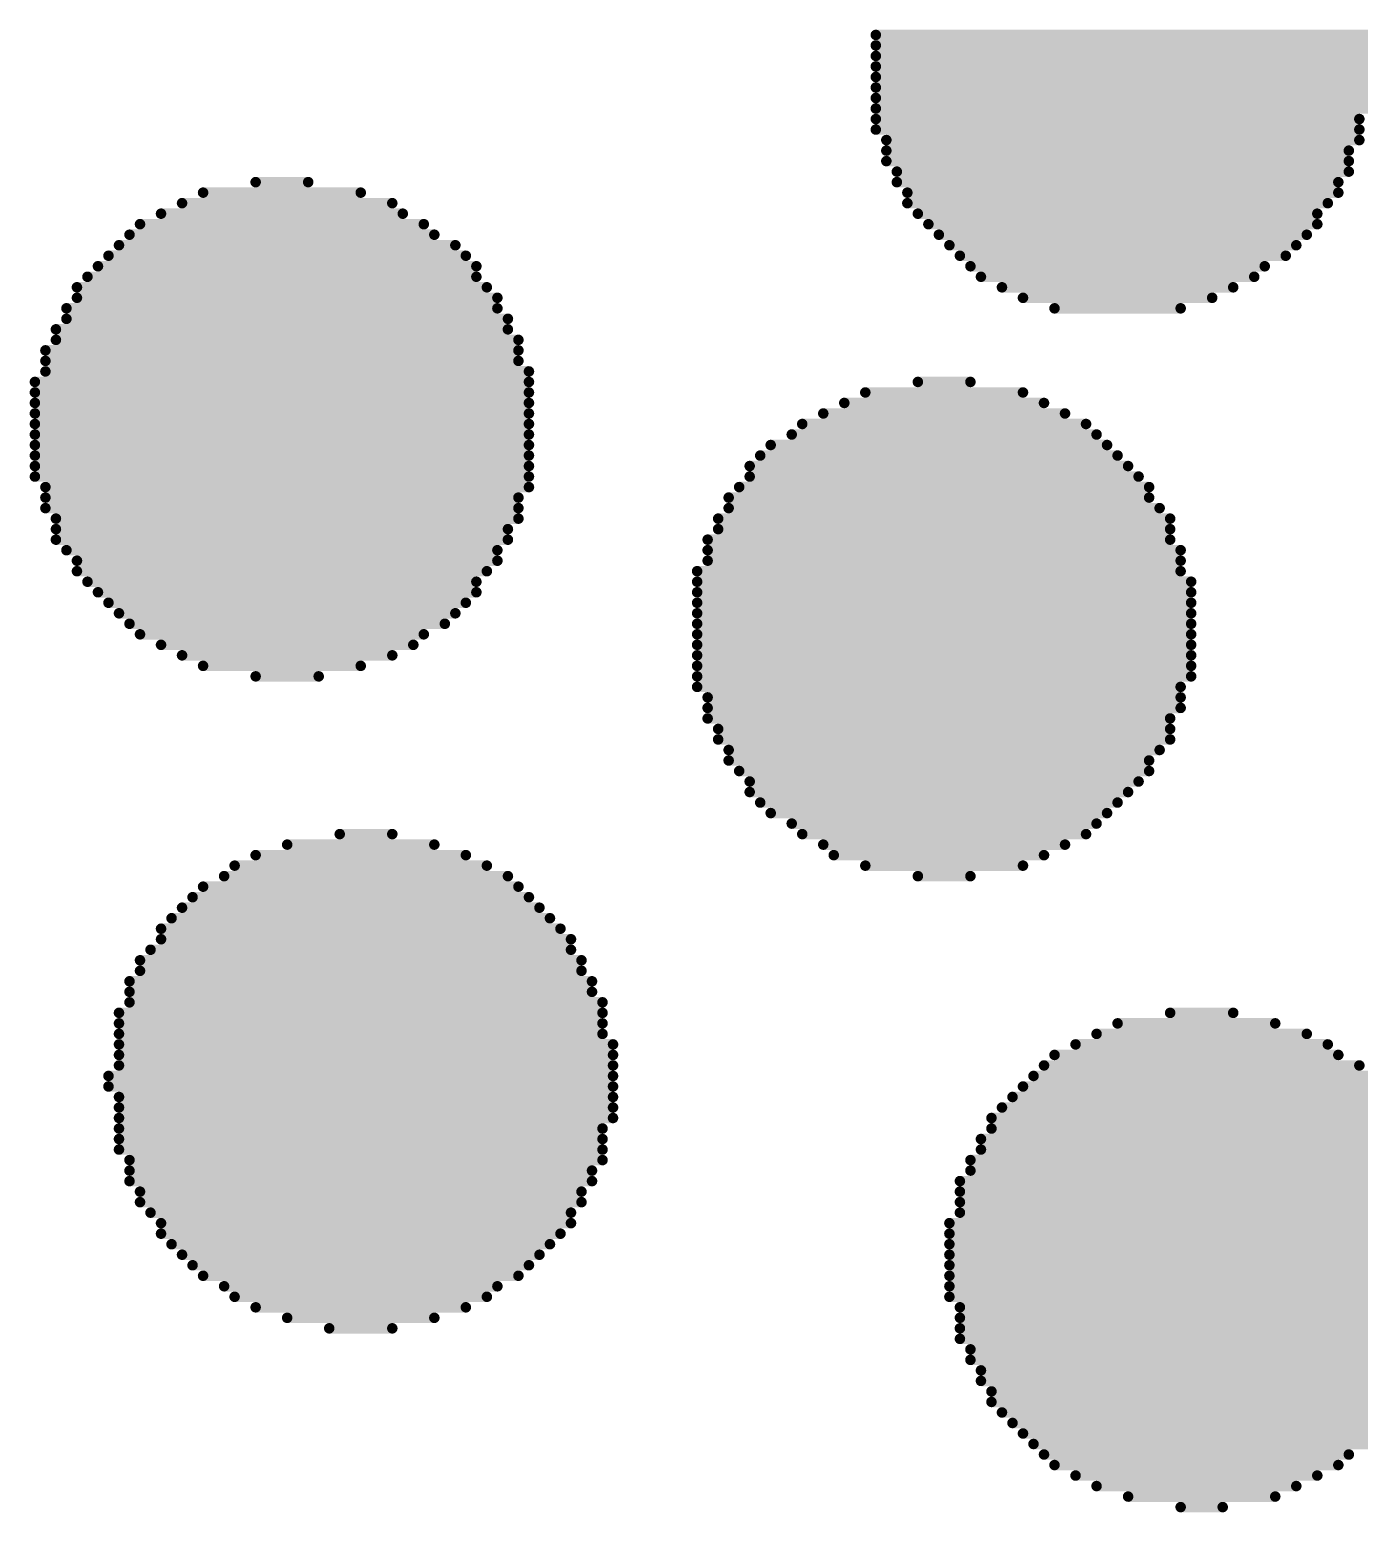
# Model space of a CAD drawing. Header units: millimetres. Extents: x 45 to 209, y 90 to 189.
# Drawn here: x 136.105 to 136.909, y 94.587 to 95.483 of the extents above; entities that cross this region are included whole.
import ezdxf

# ---------------------------------------------------------------- set-up
doc = ezdxf.new("R2010")
doc.units = ezdxf.units.MM
doc.layers.add('TopOverlay', color=2, linetype='Continuous')

# ---------------------------------------------------------------- blocks, each defined once
blk = doc.blocks.new('5394DE47_A0E8_4329_8464_7791B7C19310_63')
at = {"layer": 'TopOverlay', "const_width": 0.00635}
for points in [[(2.89715, 1.3242), (3.1956, 1.3242)], [(2.89715, 1.31785), (3.1956, 1.31785)], [(2.89715, 1.3115), (3.1956, 1.3115)], [(2.89715, 1.30515), (3.1956, 1.30515)], [(2.89715, 1.2988), (3.1956, 1.2988)], [(2.89715, 1.29245), (3.1956, 1.29245)], [(2.89715, 1.2861), (3.1956, 1.2861)], [(2.89715, 1.27975), (3.1956, 1.27975)], [(2.89715, 1.2734), (3.18925, 1.2734)], [(2.89715, 1.26705), (3.18925, 1.26705)], [(2.9035, 1.2607), (3.18925, 1.2607)], [(2.9035, 1.25435), (3.1829, 1.25435)], [(2.9035, 1.248), (3.1829, 1.248)], [(2.90985, 1.24165), (3.1829, 1.24165)], [(2.5225, 1.2353), (2.55425, 1.2353)], [(2.90985, 1.2353), (3.17655, 1.2353)], [(2.49075, 1.22895), (2.586, 1.22895)], [(2.9162, 1.22895), (3.17655, 1.22895)], [(2.46535, 1.21625), (2.6114, 1.21625)], [(2.47805, 1.2226), (2.60505, 1.2226)], [(2.9162, 1.2226), (3.1702, 1.2226)], [(2.92255, 1.21625), (3.16385, 1.21625)], [(2.45265, 1.2099), (2.6241, 1.2099)], [(2.9289, 1.2099), (3.16385, 1.2099)], [(2.43995, 1.1972), (2.64315, 1.1972)], [(2.4463, 1.20355), (2.63045, 1.20355)], [(2.93525, 1.20355), (3.1575, 1.20355)], [(2.9416, 1.1972), (3.15115, 1.1972)], [(2.4336, 1.19085), (2.6495, 1.19085)], [(2.94795, 1.19085), (3.1448, 1.19085)], [(2.42725, 1.1845), (2.65585, 1.1845)], [(2.9543, 1.1845), (3.1321, 1.1845)], [(2.41455, 1.1718), (2.6622, 1.1718)], [(2.4209, 1.17815), (2.65585, 1.17815)], [(2.96065, 1.17815), (3.12575, 1.17815)], [(2.97335, 1.1718), (3.11305, 1.1718)], [(2.41455, 1.16545), (2.66855, 1.16545)], [(2.98605, 1.16545), (3.10035, 1.16545)], [(2.4082, 1.1591), (2.66855, 1.1591)], [(2.4082, 1.15275), (2.6749, 1.15275)], [(3.0051, 1.1591), (3.0813, 1.1591)], [(2.40185, 1.1464), (2.6749, 1.1464)], [(2.40185, 1.14005), (2.68125, 1.14005)], [(2.3955, 1.1337), (2.68125, 1.1337)], [(2.3955, 1.12735), (2.68125, 1.12735)], [(2.3955, 1.121), (2.6876, 1.121)], [(2.38915, 1.11465), (2.6876, 1.11465)], [(2.38915, 1.1083), (2.6876, 1.1083)], [(2.8908, 1.1083), (2.98605, 1.1083)], [(2.92255, 1.11465), (2.9543, 1.11465)], [(2.38915, 1.10195), (2.6876, 1.10195)], [(2.8781, 1.10195), (2.99875, 1.10195)], [(2.38915, 1.0956), (2.6876, 1.0956)], [(2.38915, 1.08925), (2.6876, 1.08925)], [(2.8527, 1.08925), (3.02415, 1.08925)], [(2.8654, 1.0956), (3.01145, 1.0956)], [(2.38915, 1.0829), (2.6876, 1.0829)], [(2.84635, 1.0829), (3.0305, 1.0829)], [(2.38915, 1.07655), (2.6876, 1.07655)], [(2.83365, 1.07655), (3.03685, 1.07655)], [(2.38915, 1.0702), (2.6876, 1.0702)], [(2.38915, 1.06385), (2.6876, 1.06385)], [(2.82095, 1.06385), (3.04955, 1.06385)], [(2.8273, 1.0702), (3.0432, 1.0702)], [(2.38915, 1.0575), (2.6876, 1.0575)], [(2.82095, 1.0575), (3.0559, 1.0575)], [(2.3955, 1.05115), (2.6876, 1.05115)], [(2.3955, 1.0448), (2.68125, 1.0448)], [(2.80825, 1.0448), (3.06225, 1.0448)], [(2.8146, 1.05115), (3.06225, 1.05115)], [(2.3955, 1.03845), (2.68125, 1.03845)], [(2.80825, 1.03845), (3.0686, 1.03845)], [(2.40185, 1.0321), (2.68125, 1.0321)], [(2.8019, 1.0321), (3.07495, 1.0321)], [(2.40185, 1.02575), (2.6749, 1.02575)], [(2.40185, 1.0194), (2.6749, 1.0194)], [(2.79555, 1.0194), (3.07495, 1.0194)], [(2.8019, 1.02575), (3.07495, 1.02575)], [(2.4082, 1.01305), (2.66855, 1.01305)], [(2.79555, 1.01305), (3.0813, 1.01305)], [(2.41455, 1.0067), (2.66855, 1.0067)], [(2.41455, 1.00035), (2.6622, 1.00035)], [(2.7892, 1.00035), (3.0813, 1.00035)], [(2.79555, 1.0067), (3.0813, 1.0067)], [(2.4209, 0.994), (2.65585, 0.994)], [(2.7892, 0.994), (3.08765, 0.994)], [(2.42725, 0.98765), (2.65585, 0.98765)], [(2.7892, 0.98765), (3.08765, 0.98765)], [(2.4336, 0.9813), (2.6495, 0.9813)], [(2.43995, 0.97495), (2.64315, 0.97495)], [(2.7892, 0.9813), (3.08765, 0.9813)], [(2.7892, 0.97495), (3.08765, 0.97495)], [(2.4463, 0.9686), (2.6368, 0.9686)], [(2.7892, 0.9686), (3.08765, 0.9686)], [(2.45265, 0.96225), (2.6241, 0.96225)], [(2.46535, 0.9559), (2.61775, 0.9559)], [(2.7892, 0.96225), (3.08765, 0.96225)], [(2.7892, 0.9559), (3.08765, 0.9559)], [(2.47805, 0.94955), (2.60505, 0.94955)], [(2.7892, 0.94955), (3.08765, 0.94955)], [(2.49075, 0.9432), (2.586, 0.9432)], [(2.7892, 0.9432), (3.08765, 0.9432)], [(2.5225, 0.93685), (2.5606, 0.93685)], [(2.7892, 0.93685), (3.08765, 0.93685)], [(2.7892, 0.9305), (3.0813, 0.9305)], [(2.79555, 0.92415), (3.0813, 0.92415)], [(2.79555, 0.9178), (3.0813, 0.9178)], [(2.79555, 0.91145), (3.07495, 0.91145)], [(2.8019, 0.9051), (3.07495, 0.9051)], [(2.8019, 0.89875), (3.07495, 0.89875)], [(2.80825, 0.8924), (3.0686, 0.8924)], [(2.80825, 0.88605), (3.06225, 0.88605)], [(2.8146, 0.8797), (3.06225, 0.8797)], [(2.82095, 0.87335), (3.0559, 0.87335)], [(2.82095, 0.867), (3.04955, 0.867)], [(2.8273, 0.86065), (3.0432, 0.86065)], [(2.83365, 0.8543), (3.03685, 0.8543)], [(2.84635, 0.84795), (3.0305, 0.84795)], [(2.5733, 0.8416), (2.60505, 0.8416)], [(2.8527, 0.8416), (3.02415, 0.8416)], [(2.54155, 0.83525), (2.63045, 0.83525)], [(2.8654, 0.83525), (3.01145, 0.83525)], [(2.5098, 0.82255), (2.6622, 0.82255)], [(2.5225, 0.8289), (2.6495, 0.8289)], [(2.87175, 0.8289), (2.99875, 0.8289)], [(2.8908, 0.82255), (2.98605, 0.82255)], [(2.50345, 0.8162), (2.6749, 0.8162)], [(2.92255, 0.8162), (2.9543, 0.8162)], [(2.4844, 0.8035), (2.6876, 0.8035)], [(2.49075, 0.80985), (2.68125, 0.80985)], [(2.47805, 0.79715), (2.69395, 0.79715)], [(2.4717, 0.7908), (2.7003, 0.7908)], [(2.46535, 0.78445), (2.70665, 0.78445)], [(2.46535, 0.7781), (2.713, 0.7781)], [(2.459, 0.77175), (2.713, 0.77175)], [(2.45265, 0.7654), (2.71935, 0.7654)], [(2.45265, 0.75905), (2.71935, 0.75905)], [(2.4463, 0.7527), (2.7257, 0.7527)], [(2.4463, 0.74635), (2.7257, 0.74635)], [(2.4463, 0.74), (2.73205, 0.74)], [(2.43995, 0.73365), (2.73205, 0.73365)], [(3.07495, 0.73365), (3.11305, 0.73365)], [(2.43995, 0.7273), (2.73205, 0.7273)], [(3.0432, 0.7273), (3.13845, 0.7273)], [(2.43995, 0.72095), (2.73205, 0.72095)], [(2.43995, 0.7146), (2.7384, 0.7146)], [(3.0178, 0.7146), (3.1702, 0.7146)], [(3.0305, 0.72095), (3.1575, 0.72095)], [(2.43995, 0.70825), (2.7384, 0.70825)], [(3.0051, 0.70825), (3.17655, 0.70825)], [(2.4336, 0.69555), (2.7384, 0.69555)], [(2.43995, 0.7019), (2.7384, 0.7019)], [(2.9924, 0.69555), (3.1956, 0.69555)], [(2.99875, 0.7019), (3.18925, 0.7019)], [(2.4336, 0.6892), (2.7384, 0.6892)], [(2.98605, 0.6892), (3.20195, 0.6892)], [(2.43995, 0.68285), (2.7384, 0.68285)], [(2.9797, 0.68285), (3.2083, 0.68285)], [(2.43995, 0.6765), (2.7384, 0.6765)], [(2.43995, 0.67015), (2.7384, 0.67015)], [(2.967, 0.67015), (3.21465, 0.67015)], [(2.97335, 0.6765), (3.21465, 0.6765)], [(2.43995, 0.6638), (2.73205, 0.6638)], [(2.967, 0.6638), (3.221, 0.6638)], [(2.43995, 0.65745), (2.73205, 0.65745)], [(2.43995, 0.6511), (2.73205, 0.6511)], [(2.96065, 0.65745), (3.221, 0.65745)], [(2.96065, 0.6511), (3.22735, 0.6511)], [(2.4463, 0.64475), (2.73205, 0.64475)], [(2.9543, 0.64475), (3.22735, 0.64475)], [(2.4463, 0.6384), (2.7257, 0.6384)], [(2.9543, 0.6384), (3.2337, 0.6384)], [(2.4463, 0.63205), (2.7257, 0.63205)], [(2.45265, 0.6257), (2.71935, 0.6257)], [(2.94795, 0.63205), (3.2337, 0.63205)], [(2.94795, 0.6257), (3.24005, 0.6257)], [(2.45265, 0.61935), (2.71935, 0.61935)], [(2.94795, 0.61935), (3.24005, 0.61935)], [(2.459, 0.613), (2.713, 0.613)], [(2.46535, 0.60665), (2.713, 0.60665)], [(2.9416, 0.60665), (3.24005, 0.60665)], [(2.94795, 0.613), (3.24005, 0.613)], [(2.46535, 0.6003), (2.70665, 0.6003)], [(2.9416, 0.6003), (3.24005, 0.6003)], [(2.4717, 0.59395), (2.7003, 0.59395)], [(2.9416, 0.59395), (3.24005, 0.59395)], [(2.47805, 0.5876), (2.69395, 0.5876)], [(2.4844, 0.58125), (2.6876, 0.58125)], [(2.9416, 0.5876), (3.24005, 0.5876)], [(2.9416, 0.58125), (3.24005, 0.58125)], [(2.49075, 0.5749), (2.68125, 0.5749)], [(2.9416, 0.5749), (3.24005, 0.5749)], [(2.50345, 0.56855), (2.66855, 0.56855)], [(2.5098, 0.5622), (2.6622, 0.5622)], [(2.9416, 0.56855), (3.24005, 0.56855)], [(2.9416, 0.5622), (3.24005, 0.5622)], [(2.5225, 0.55585), (2.6495, 0.55585)], [(2.94795, 0.55585), (3.24005, 0.55585)], [(2.54155, 0.5495), (2.63045, 0.5495)], [(2.56695, 0.54315), (2.60505, 0.54315)], [(2.94795, 0.5495), (3.24005, 0.5495)], [(2.94795, 0.54315), (3.24005, 0.54315)], [(2.94795, 0.5368), (3.2337, 0.5368)], [(2.9543, 0.53045), (3.2337, 0.53045)], [(2.9543, 0.5241), (3.22735, 0.5241)], [(2.96065, 0.51775), (3.22735, 0.51775)], [(2.96065, 0.5114), (3.221, 0.5114)], [(2.967, 0.50505), (3.221, 0.50505)], [(2.967, 0.4987), (3.21465, 0.4987)], [(2.97335, 0.49235), (3.2083, 0.49235)], [(2.9797, 0.486), (3.2083, 0.486)], [(2.98605, 0.47965), (3.20195, 0.47965)], [(2.9924, 0.4733), (3.1956, 0.4733)], [(2.99875, 0.46695), (3.1829, 0.46695)], [(3.0051, 0.4606), (3.17655, 0.4606)], [(3.0178, 0.45425), (3.16385, 0.45425)], [(3.0305, 0.4479), (3.15115, 0.4479)], [(3.04955, 0.44155), (3.13845, 0.44155)], [(3.0813, 0.4352), (3.1067, 0.4352)]]:
    blk.add_lwpolyline(points, dxfattribs=at)
at = {"layer": 'TopOverlay', "const_width": 0.00317}
for points in [[(2.89556, 1.3242, 1), (2.89874, 1.3242, 1)], [(2.89556, 1.31785, 1), (2.89874, 1.31785, 1)], [(2.89556, 1.3115, 1), (2.89874, 1.3115, 1)], [(2.89556, 1.30515, 1), (2.89874, 1.30515, 1)], [(2.89556, 1.2988, 1), (2.89874, 1.2988, 1)], [(2.89556, 1.29245, 1), (2.89874, 1.29245, 1)], [(2.89556, 1.2861, 1), (2.89874, 1.2861, 1)], [(2.89556, 1.27975, 1), (2.89874, 1.27975, 1)], [(2.89556, 1.2734, 1), (2.89874, 1.2734, 1)], [(3.18766, 1.2734, 1), (3.19084, 1.2734, 1)], [(2.89556, 1.26705, 1), (2.89874, 1.26705, 1)], [(2.90191, 1.2607, 1), (2.90509, 1.2607, 1)], [(3.18766, 1.26705, 1), (3.19084, 1.26705, 1)], [(3.18766, 1.2607, 1), (3.19084, 1.2607, 1)], [(2.90191, 1.25435, 1), (2.90509, 1.25435, 1)], [(3.18131, 1.25435, 1), (3.18449, 1.25435, 1)], [(2.90191, 1.248, 1), (2.90509, 1.248, 1)], [(2.90826, 1.24165, 1), (2.91144, 1.24165, 1)], [(3.18131, 1.248, 1), (3.18449, 1.248, 1)], [(3.18131, 1.24165, 1), (3.18449, 1.24165, 1)], [(2.52091, 1.2353, 1), (2.52409, 1.2353, 1)], [(2.55266, 1.2353, 1), (2.55584, 1.2353, 1)], [(2.90826, 1.2353, 1), (2.91144, 1.2353, 1)], [(3.17496, 1.2353, 1), (3.17814, 1.2353, 1)], [(2.48916, 1.22895, 1), (2.49234, 1.22895, 1)], [(2.58441, 1.22895, 1), (2.58759, 1.22895, 1)], [(2.91461, 1.22895, 1), (2.91779, 1.22895, 1)], [(3.17496, 1.22895, 1), (3.17814, 1.22895, 1)], [(2.46376, 1.21625, 1), (2.46694, 1.21625, 1)], [(2.47646, 1.2226, 1), (2.47964, 1.2226, 1)], [(2.60346, 1.2226, 1), (2.60664, 1.2226, 1)], [(2.60981, 1.21625, 1), (2.61299, 1.21625, 1)], [(2.91461, 1.2226, 1), (2.91779, 1.2226, 1)], [(2.92096, 1.21625, 1), (2.92414, 1.21625, 1)], [(3.16226, 1.21625, 1), (3.16544, 1.21625, 1)], [(3.16861, 1.2226, 1), (3.17179, 1.2226, 1)], [(2.45106, 1.2099, 1), (2.45424, 1.2099, 1)], [(2.62251, 1.2099, 1), (2.62569, 1.2099, 1)], [(2.92731, 1.2099, 1), (2.93049, 1.2099, 1)], [(3.16226, 1.2099, 1), (3.16544, 1.2099, 1)], [(2.43836, 1.1972, 1), (2.44154, 1.1972, 1)], [(2.44471, 1.20355, 1), (2.44789, 1.20355, 1)], [(2.62886, 1.20355, 1), (2.63204, 1.20355, 1)], [(2.64156, 1.1972, 1), (2.64474, 1.1972, 1)], [(2.93366, 1.20355, 1), (2.93684, 1.20355, 1)], [(2.94001, 1.1972, 1), (2.94319, 1.1972, 1)], [(3.14956, 1.1972, 1), (3.15274, 1.1972, 1)], [(3.15591, 1.20355, 1), (3.15909, 1.20355, 1)], [(2.43201, 1.19085, 1), (2.43519, 1.19085, 1)], [(2.64791, 1.19085, 1), (2.65109, 1.19085, 1)], [(2.94636, 1.19085, 1), (2.94954, 1.19085, 1)], [(3.14321, 1.19085, 1), (3.14639, 1.19085, 1)], [(2.42566, 1.1845, 1), (2.42884, 1.1845, 1)], [(2.65426, 1.1845, 1), (2.65744, 1.1845, 1)], [(2.95271, 1.1845, 1), (2.95589, 1.1845, 1)], [(3.13051, 1.1845, 1), (3.13369, 1.1845, 1)], [(2.41296, 1.1718, 1), (2.41614, 1.1718, 1)], [(2.41931, 1.17815, 1), (2.42249, 1.17815, 1)], [(2.65426, 1.17815, 1), (2.65744, 1.17815, 1)], [(2.66061, 1.1718, 1), (2.66379, 1.1718, 1)], [(2.95906, 1.17815, 1), (2.96224, 1.17815, 1)], [(2.97176, 1.1718, 1), (2.97494, 1.1718, 1)], [(3.11146, 1.1718, 1), (3.11464, 1.1718, 1)], [(3.12416, 1.17815, 1), (3.12734, 1.17815, 1)], [(2.41296, 1.16545, 1), (2.41614, 1.16545, 1)], [(2.66696, 1.16545, 1), (2.67014, 1.16545, 1)], [(2.98446, 1.16545, 1), (2.98764, 1.16545, 1)], [(3.09876, 1.16545, 1), (3.10194, 1.16545, 1)], [(2.40661, 1.1591, 1), (2.40979, 1.1591, 1)], [(2.40661, 1.15275, 1), (2.40979, 1.15275, 1)], [(2.66696, 1.1591, 1), (2.67014, 1.1591, 1)], [(2.67331, 1.15275, 1), (2.67649, 1.15275, 1)], [(3.00351, 1.1591, 1), (3.00669, 1.1591, 1)], [(3.07971, 1.1591, 1), (3.08289, 1.1591, 1)], [(2.40026, 1.1464, 1), (2.40344, 1.1464, 1)], [(2.67331, 1.1464, 1), (2.67649, 1.1464, 1)], [(2.40026, 1.14005, 1), (2.40344, 1.14005, 1)], [(2.67966, 1.14005, 1), (2.68284, 1.14005, 1)], [(2.39391, 1.1337, 1), (2.39709, 1.1337, 1)], [(2.39391, 1.12735, 1), (2.39709, 1.12735, 1)], [(2.67966, 1.1337, 1), (2.68284, 1.1337, 1)], [(2.67966, 1.12735, 1), (2.68284, 1.12735, 1)], [(2.39391, 1.121, 1), (2.39709, 1.121, 1)], [(2.68601, 1.121, 1), (2.68919, 1.121, 1)], [(2.38756, 1.11465, 1), (2.39074, 1.11465, 1)], [(2.38756, 1.1083, 1), (2.39074, 1.1083, 1)], [(2.68601, 1.11465, 1), (2.68919, 1.11465, 1)], [(2.68601, 1.1083, 1), (2.68919, 1.1083, 1)], [(2.88921, 1.1083, 1), (2.89239, 1.1083, 1)], [(2.92096, 1.11465, 1), (2.92414, 1.11465, 1)], [(2.95271, 1.11465, 1), (2.95589, 1.11465, 1)], [(2.98446, 1.1083, 1), (2.98764, 1.1083, 1)], [(2.38756, 1.10195, 1), (2.39074, 1.10195, 1)], [(2.68601, 1.10195, 1), (2.68919, 1.10195, 1)], [(2.87651, 1.10195, 1), (2.87969, 1.10195, 1)], [(2.99716, 1.10195, 1), (3.00034, 1.10195, 1)], [(2.38756, 1.0956, 1), (2.39074, 1.0956, 1)], [(2.38756, 1.08925, 1), (2.39074, 1.08925, 1)], [(2.68601, 1.0956, 1), (2.68919, 1.0956, 1)], [(2.68601, 1.08925, 1), (2.68919, 1.08925, 1)], [(2.85111, 1.08925, 1), (2.85429, 1.08925, 1)], [(2.86381, 1.0956, 1), (2.86699, 1.0956, 1)], [(3.00986, 1.0956, 1), (3.01304, 1.0956, 1)], [(3.02256, 1.08925, 1), (3.02574, 1.08925, 1)], [(2.38756, 1.0829, 1), (2.39074, 1.0829, 1)], [(2.68601, 1.0829, 1), (2.68919, 1.0829, 1)], [(2.84476, 1.0829, 1), (2.84794, 1.0829, 1)], [(3.02891, 1.0829, 1), (3.03209, 1.0829, 1)], [(2.38756, 1.07655, 1), (2.39074, 1.07655, 1)], [(2.68601, 1.07655, 1), (2.68919, 1.07655, 1)], [(2.83206, 1.07655, 1), (2.83524, 1.07655, 1)], [(3.03526, 1.07655, 1), (3.03844, 1.07655, 1)], [(2.38756, 1.0702, 1), (2.39074, 1.0702, 1)], [(2.38756, 1.06385, 1), (2.39074, 1.06385, 1)], [(2.68601, 1.0702, 1), (2.68919, 1.0702, 1)], [(2.68601, 1.06385, 1), (2.68919, 1.06385, 1)], [(2.81936, 1.06385, 1), (2.82254, 1.06385, 1)], [(2.82571, 1.0702, 1), (2.82889, 1.0702, 1)], [(3.04161, 1.0702, 1), (3.04479, 1.0702, 1)], [(3.04796, 1.06385, 1), (3.05114, 1.06385, 1)], [(2.38756, 1.0575, 1), (2.39074, 1.0575, 1)], [(2.68601, 1.0575, 1), (2.68919, 1.0575, 1)], [(2.81936, 1.0575, 1), (2.82254, 1.0575, 1)], [(3.05431, 1.0575, 1), (3.05749, 1.0575, 1)], [(2.39391, 1.05115, 1), (2.39709, 1.05115, 1)], [(2.39391, 1.0448, 1), (2.39709, 1.0448, 1)], [(2.67966, 1.0448, 1), (2.68284, 1.0448, 1)], [(2.68601, 1.05115, 1), (2.68919, 1.05115, 1)], [(2.80666, 1.0448, 1), (2.80984, 1.0448, 1)], [(2.81301, 1.05115, 1), (2.81619, 1.05115, 1)], [(3.06066, 1.05115, 1), (3.06384, 1.05115, 1)], [(3.06066, 1.0448, 1), (3.06384, 1.0448, 1)], [(2.39391, 1.03845, 1), (2.39709, 1.03845, 1)], [(2.67966, 1.03845, 1), (2.68284, 1.03845, 1)], [(2.80666, 1.03845, 1), (2.80984, 1.03845, 1)], [(3.06701, 1.03845, 1), (3.07019, 1.03845, 1)], [(2.40026, 1.0321, 1), (2.40344, 1.0321, 1)], [(2.67966, 1.0321, 1), (2.68284, 1.0321, 1)], [(2.80031, 1.0321, 1), (2.80349, 1.0321, 1)], [(3.07336, 1.0321, 1), (3.07654, 1.0321, 1)], [(2.40026, 1.02575, 1), (2.40344, 1.02575, 1)], [(2.40026, 1.0194, 1), (2.40344, 1.0194, 1)], [(2.67331, 1.02575, 1), (2.67649, 1.02575, 1)], [(2.67331, 1.0194, 1), (2.67649, 1.0194, 1)], [(2.79396, 1.0194, 1), (2.79714, 1.0194, 1)], [(2.80031, 1.02575, 1), (2.80349, 1.02575, 1)], [(3.07336, 1.02575, 1), (3.07654, 1.02575, 1)], [(3.07336, 1.0194, 1), (3.07654, 1.0194, 1)], [(2.40661, 1.01305, 1), (2.40979, 1.01305, 1)], [(2.66696, 1.01305, 1), (2.67014, 1.01305, 1)], [(2.79396, 1.01305, 1), (2.79714, 1.01305, 1)], [(3.07971, 1.01305, 1), (3.08289, 1.01305, 1)], [(2.41296, 1.0067, 1), (2.41614, 1.0067, 1)], [(2.41296, 1.00035, 1), (2.41614, 1.00035, 1)], [(2.66061, 1.00035, 1), (2.66379, 1.00035, 1)], [(2.66696, 1.0067, 1), (2.67014, 1.0067, 1)], [(2.78761, 1.00035, 1), (2.79079, 1.00035, 1)], [(2.79396, 1.0067, 1), (2.79714, 1.0067, 1)], [(3.07971, 1.0067, 1), (3.08289, 1.0067, 1)], [(3.07971, 1.00035, 1), (3.08289, 1.00035, 1)], [(2.41931, 0.994, 1), (2.42249, 0.994, 1)], [(2.65426, 0.994, 1), (2.65744, 0.994, 1)], [(2.78761, 0.994, 1), (2.79079, 0.994, 1)], [(3.08606, 0.994, 1), (3.08924, 0.994, 1)], [(2.42566, 0.98765, 1), (2.42884, 0.98765, 1)], [(2.65426, 0.98765, 1), (2.65744, 0.98765, 1)], [(2.78761, 0.98765, 1), (2.79079, 0.98765, 1)], [(3.08606, 0.98765, 1), (3.08924, 0.98765, 1)], [(2.43201, 0.9813, 1), (2.43519, 0.9813, 1)], [(2.43836, 0.97495, 1), (2.44154, 0.97495, 1)], [(2.64156, 0.97495, 1), (2.64474, 0.97495, 1)], [(2.64791, 0.9813, 1), (2.65109, 0.9813, 1)], [(2.78761, 0.9813, 1), (2.79079, 0.9813, 1)], [(2.78761, 0.97495, 1), (2.79079, 0.97495, 1)], [(3.08606, 0.9813, 1), (3.08924, 0.9813, 1)], [(3.08606, 0.97495, 1), (3.08924, 0.97495, 1)], [(2.44471, 0.9686, 1), (2.44789, 0.9686, 1)], [(2.63521, 0.9686, 1), (2.63839, 0.9686, 1)], [(2.78761, 0.9686, 1), (2.79079, 0.9686, 1)], [(3.08606, 0.9686, 1), (3.08924, 0.9686, 1)], [(2.45106, 0.96225, 1), (2.45424, 0.96225, 1)], [(2.46376, 0.9559, 1), (2.46694, 0.9559, 1)], [(2.61616, 0.9559, 1), (2.61934, 0.9559, 1)], [(2.62251, 0.96225, 1), (2.62569, 0.96225, 1)], [(2.78761, 0.96225, 1), (2.79079, 0.96225, 1)], [(2.78761, 0.9559, 1), (2.79079, 0.9559, 1)], [(3.08606, 0.96225, 1), (3.08924, 0.96225, 1)], [(3.08606, 0.9559, 1), (3.08924, 0.9559, 1)], [(2.47646, 0.94955, 1), (2.47964, 0.94955, 1)], [(2.60346, 0.94955, 1), (2.60664, 0.94955, 1)], [(2.78761, 0.94955, 1), (2.79079, 0.94955, 1)], [(3.08606, 0.94955, 1), (3.08924, 0.94955, 1)], [(2.48916, 0.9432, 1), (2.49234, 0.9432, 1)], [(2.58441, 0.9432, 1), (2.58759, 0.9432, 1)], [(2.78761, 0.9432, 1), (2.79079, 0.9432, 1)], [(3.08606, 0.9432, 1), (3.08924, 0.9432, 1)], [(2.52091, 0.93685, 1), (2.52409, 0.93685, 1)], [(2.55901, 0.93685, 1), (2.56219, 0.93685, 1)], [(2.78761, 0.93685, 1), (2.79079, 0.93685, 1)], [(2.78761, 0.9305, 1), (2.79079, 0.9305, 1)], [(3.07971, 0.9305, 1), (3.08289, 0.9305, 1)], [(3.08606, 0.93685, 1), (3.08924, 0.93685, 1)], [(2.79396, 0.92415, 1), (2.79714, 0.92415, 1)], [(3.07971, 0.92415, 1), (3.08289, 0.92415, 1)], [(2.79396, 0.9178, 1), (2.79714, 0.9178, 1)], [(2.79396, 0.91145, 1), (2.79714, 0.91145, 1)], [(3.07336, 0.91145, 1), (3.07654, 0.91145, 1)], [(3.07971, 0.9178, 1), (3.08289, 0.9178, 1)], [(2.80031, 0.9051, 1), (2.80349, 0.9051, 1)], [(3.07336, 0.9051, 1), (3.07654, 0.9051, 1)], [(2.80031, 0.89875, 1), (2.80349, 0.89875, 1)], [(2.80666, 0.8924, 1), (2.80984, 0.8924, 1)], [(3.06701, 0.8924, 1), (3.07019, 0.8924, 1)], [(3.07336, 0.89875, 1), (3.07654, 0.89875, 1)], [(2.80666, 0.88605, 1), (2.80984, 0.88605, 1)], [(3.06066, 0.88605, 1), (3.06384, 0.88605, 1)], [(2.81301, 0.8797, 1), (2.81619, 0.8797, 1)], [(3.06066, 0.8797, 1), (3.06384, 0.8797, 1)], [(2.81936, 0.87335, 1), (2.82254, 0.87335, 1)], [(2.81936, 0.867, 1), (2.82254, 0.867, 1)], [(3.04796, 0.867, 1), (3.05114, 0.867, 1)], [(3.05431, 0.87335, 1), (3.05749, 0.87335, 1)], [(2.82571, 0.86065, 1), (2.82889, 0.86065, 1)], [(3.04161, 0.86065, 1), (3.04479, 0.86065, 1)], [(2.83206, 0.8543, 1), (2.83524, 0.8543, 1)], [(2.84476, 0.84795, 1), (2.84794, 0.84795, 1)], [(3.02891, 0.84795, 1), (3.03209, 0.84795, 1)], [(3.03526, 0.8543, 1), (3.03844, 0.8543, 1)], [(2.57171, 0.8416, 1), (2.57489, 0.8416, 1)], [(2.60346, 0.8416, 1), (2.60664, 0.8416, 1)], [(2.85111, 0.8416, 1), (2.85429, 0.8416, 1)], [(3.02256, 0.8416, 1), (3.02574, 0.8416, 1)], [(2.53996, 0.83525, 1), (2.54314, 0.83525, 1)], [(2.62886, 0.83525, 1), (2.63204, 0.83525, 1)], [(2.86381, 0.83525, 1), (2.86699, 0.83525, 1)], [(3.00986, 0.83525, 1), (3.01304, 0.83525, 1)], [(2.50821, 0.82255, 1), (2.51139, 0.82255, 1)], [(2.52091, 0.8289, 1), (2.52409, 0.8289, 1)], [(2.64791, 0.8289, 1), (2.65109, 0.8289, 1)], [(2.66061, 0.82255, 1), (2.66379, 0.82255, 1)], [(2.87016, 0.8289, 1), (2.87334, 0.8289, 1)], [(2.88921, 0.82255, 1), (2.89239, 0.82255, 1)], [(2.98446, 0.82255, 1), (2.98764, 0.82255, 1)], [(2.99716, 0.8289, 1), (3.00034, 0.8289, 1)], [(2.50186, 0.8162, 1), (2.50504, 0.8162, 1)], [(2.67331, 0.8162, 1), (2.67649, 0.8162, 1)], [(2.92096, 0.8162, 1), (2.92414, 0.8162, 1)], [(2.95271, 0.8162, 1), (2.95589, 0.8162, 1)], [(2.48281, 0.8035, 1), (2.48599, 0.8035, 1)], [(2.48916, 0.80985, 1), (2.49234, 0.80985, 1)], [(2.67966, 0.80985, 1), (2.68284, 0.80985, 1)], [(2.68601, 0.8035, 1), (2.68919, 0.8035, 1)], [(2.47646, 0.79715, 1), (2.47964, 0.79715, 1)], [(2.69236, 0.79715, 1), (2.69554, 0.79715, 1)], [(2.47011, 0.7908, 1), (2.47329, 0.7908, 1)], [(2.69871, 0.7908, 1), (2.70189, 0.7908, 1)], [(2.46376, 0.78445, 1), (2.46694, 0.78445, 1)], [(2.46376, 0.7781, 1), (2.46694, 0.7781, 1)], [(2.70506, 0.78445, 1), (2.70824, 0.78445, 1)], [(2.71141, 0.7781, 1), (2.71459, 0.7781, 1)], [(2.45741, 0.77175, 1), (2.46059, 0.77175, 1)], [(2.71141, 0.77175, 1), (2.71459, 0.77175, 1)], [(2.45106, 0.7654, 1), (2.45424, 0.7654, 1)], [(2.45106, 0.75905, 1), (2.45424, 0.75905, 1)], [(2.71776, 0.7654, 1), (2.72094, 0.7654, 1)], [(2.71776, 0.75905, 1), (2.72094, 0.75905, 1)], [(2.44471, 0.7527, 1), (2.44789, 0.7527, 1)], [(2.72411, 0.7527, 1), (2.72729, 0.7527, 1)], [(2.44471, 0.74635, 1), (2.44789, 0.74635, 1)], [(2.44471, 0.74, 1), (2.44789, 0.74, 1)], [(2.72411, 0.74635, 1), (2.72729, 0.74635, 1)], [(2.73046, 0.74, 1), (2.73364, 0.74, 1)], [(2.43836, 0.73365, 1), (2.44154, 0.73365, 1)], [(2.73046, 0.73365, 1), (2.73364, 0.73365, 1)], [(3.07336, 0.73365, 1), (3.07654, 0.73365, 1)], [(3.11146, 0.73365, 1), (3.11464, 0.73365, 1)], [(2.43836, 0.7273, 1), (2.44154, 0.7273, 1)], [(2.73046, 0.7273, 1), (2.73364, 0.7273, 1)], [(3.04161, 0.7273, 1), (3.04479, 0.7273, 1)], [(3.13686, 0.7273, 1), (3.14004, 0.7273, 1)], [(2.43836, 0.72095, 1), (2.44154, 0.72095, 1)], [(2.43836, 0.7146, 1), (2.44154, 0.7146, 1)], [(2.73046, 0.72095, 1), (2.73364, 0.72095, 1)], [(2.73681, 0.7146, 1), (2.73999, 0.7146, 1)], [(3.01621, 0.7146, 1), (3.01939, 0.7146, 1)], [(3.02891, 0.72095, 1), (3.03209, 0.72095, 1)], [(3.15591, 0.72095, 1), (3.15909, 0.72095, 1)], [(3.16861, 0.7146, 1), (3.17179, 0.7146, 1)], [(2.43836, 0.70825, 1), (2.44154, 0.70825, 1)], [(2.73681, 0.70825, 1), (2.73999, 0.70825, 1)], [(3.00351, 0.70825, 1), (3.00669, 0.70825, 1)], [(3.17496, 0.70825, 1), (3.17814, 0.70825, 1)], [(2.43201, 0.69555, 1), (2.43519, 0.69555, 1)], [(2.43836, 0.7019, 1), (2.44154, 0.7019, 1)], [(2.73681, 0.7019, 1), (2.73999, 0.7019, 1)], [(2.73681, 0.69555, 1), (2.73999, 0.69555, 1)], [(2.99081, 0.69555, 1), (2.99399, 0.69555, 1)], [(2.99716, 0.7019, 1), (3.00034, 0.7019, 1)], [(3.18766, 0.7019, 1), (3.19084, 0.7019, 1)], [(2.43201, 0.6892, 1), (2.43519, 0.6892, 1)], [(2.73681, 0.6892, 1), (2.73999, 0.6892, 1)], [(2.98446, 0.6892, 1), (2.98764, 0.6892, 1)], [(2.43836, 0.68285, 1), (2.44154, 0.68285, 1)], [(2.73681, 0.68285, 1), (2.73999, 0.68285, 1)], [(2.97811, 0.68285, 1), (2.98129, 0.68285, 1)], [(2.43836, 0.6765, 1), (2.44154, 0.6765, 1)], [(2.43836, 0.67015, 1), (2.44154, 0.67015, 1)], [(2.73681, 0.6765, 1), (2.73999, 0.6765, 1)], [(2.73681, 0.67015, 1), (2.73999, 0.67015, 1)], [(2.96541, 0.67015, 1), (2.96859, 0.67015, 1)], [(2.97176, 0.6765, 1), (2.97494, 0.6765, 1)], [(2.43836, 0.6638, 1), (2.44154, 0.6638, 1)], [(2.73046, 0.6638, 1), (2.73364, 0.6638, 1)], [(2.96541, 0.6638, 1), (2.96859, 0.6638, 1)], [(2.43836, 0.65745, 1), (2.44154, 0.65745, 1)], [(2.43836, 0.6511, 1), (2.44154, 0.6511, 1)], [(2.73046, 0.65745, 1), (2.73364, 0.65745, 1)], [(2.73046, 0.6511, 1), (2.73364, 0.6511, 1)], [(2.95906, 0.65745, 1), (2.96224, 0.65745, 1)], [(2.95906, 0.6511, 1), (2.96224, 0.6511, 1)], [(2.44471, 0.64475, 1), (2.44789, 0.64475, 1)], [(2.73046, 0.64475, 1), (2.73364, 0.64475, 1)], [(2.95271, 0.64475, 1), (2.95589, 0.64475, 1)], [(2.44471, 0.6384, 1), (2.44789, 0.6384, 1)], [(2.72411, 0.6384, 1), (2.72729, 0.6384, 1)], [(2.95271, 0.6384, 1), (2.95589, 0.6384, 1)], [(2.44471, 0.63205, 1), (2.44789, 0.63205, 1)], [(2.45106, 0.6257, 1), (2.45424, 0.6257, 1)], [(2.71776, 0.6257, 1), (2.72094, 0.6257, 1)], [(2.72411, 0.63205, 1), (2.72729, 0.63205, 1)], [(2.94636, 0.63205, 1), (2.94954, 0.63205, 1)], [(2.94636, 0.6257, 1), (2.94954, 0.6257, 1)], [(2.45106, 0.61935, 1), (2.45424, 0.61935, 1)], [(2.71776, 0.61935, 1), (2.72094, 0.61935, 1)], [(2.94636, 0.61935, 1), (2.94954, 0.61935, 1)], [(2.45741, 0.613, 1), (2.46059, 0.613, 1)], [(2.46376, 0.60665, 1), (2.46694, 0.60665, 1)], [(2.71141, 0.613, 1), (2.71459, 0.613, 1)], [(2.71141, 0.60665, 1), (2.71459, 0.60665, 1)], [(2.94001, 0.60665, 1), (2.94319, 0.60665, 1)], [(2.94636, 0.613, 1), (2.94954, 0.613, 1)], [(2.46376, 0.6003, 1), (2.46694, 0.6003, 1)], [(2.70506, 0.6003, 1), (2.70824, 0.6003, 1)], [(2.94001, 0.6003, 1), (2.94319, 0.6003, 1)], [(2.47011, 0.59395, 1), (2.47329, 0.59395, 1)], [(2.69871, 0.59395, 1), (2.70189, 0.59395, 1)], [(2.94001, 0.59395, 1), (2.94319, 0.59395, 1)], [(2.47646, 0.5876, 1), (2.47964, 0.5876, 1)], [(2.48281, 0.58125, 1), (2.48599, 0.58125, 1)], [(2.68601, 0.58125, 1), (2.68919, 0.58125, 1)], [(2.69236, 0.5876, 1), (2.69554, 0.5876, 1)], [(2.94001, 0.5876, 1), (2.94319, 0.5876, 1)], [(2.94001, 0.58125, 1), (2.94319, 0.58125, 1)], [(2.48916, 0.5749, 1), (2.49234, 0.5749, 1)], [(2.67966, 0.5749, 1), (2.68284, 0.5749, 1)], [(2.94001, 0.5749, 1), (2.94319, 0.5749, 1)], [(2.50186, 0.56855, 1), (2.50504, 0.56855, 1)], [(2.50821, 0.5622, 1), (2.51139, 0.5622, 1)], [(2.66061, 0.5622, 1), (2.66379, 0.5622, 1)], [(2.66696, 0.56855, 1), (2.67014, 0.56855, 1)], [(2.94001, 0.56855, 1), (2.94319, 0.56855, 1)], [(2.94001, 0.5622, 1), (2.94319, 0.5622, 1)], [(2.52091, 0.55585, 1), (2.52409, 0.55585, 1)], [(2.64791, 0.55585, 1), (2.65109, 0.55585, 1)], [(2.94636, 0.55585, 1), (2.94954, 0.55585, 1)], [(2.53996, 0.5495, 1), (2.54314, 0.5495, 1)], [(2.56536, 0.54315, 1), (2.56854, 0.54315, 1)], [(2.60346, 0.54315, 1), (2.60664, 0.54315, 1)], [(2.62886, 0.5495, 1), (2.63204, 0.5495, 1)], [(2.94636, 0.5495, 1), (2.94954, 0.5495, 1)], [(2.94636, 0.54315, 1), (2.94954, 0.54315, 1)], [(2.94636, 0.5368, 1), (2.94954, 0.5368, 1)], [(2.95271, 0.53045, 1), (2.95589, 0.53045, 1)], [(2.95271, 0.5241, 1), (2.95589, 0.5241, 1)], [(2.95906, 0.51775, 1), (2.96224, 0.51775, 1)], [(2.95906, 0.5114, 1), (2.96224, 0.5114, 1)], [(2.96541, 0.50505, 1), (2.96859, 0.50505, 1)], [(2.96541, 0.4987, 1), (2.96859, 0.4987, 1)], [(2.97176, 0.49235, 1), (2.97494, 0.49235, 1)], [(2.97811, 0.486, 1), (2.98129, 0.486, 1)], [(2.98446, 0.47965, 1), (2.98764, 0.47965, 1)], [(2.99081, 0.4733, 1), (2.99399, 0.4733, 1)], [(2.99716, 0.46695, 1), (3.00034, 0.46695, 1)], [(3.18131, 0.46695, 1), (3.18449, 0.46695, 1)], [(3.00351, 0.4606, 1), (3.00669, 0.4606, 1)], [(3.01621, 0.45425, 1), (3.01939, 0.45425, 1)], [(3.16226, 0.45425, 1), (3.16544, 0.45425, 1)], [(3.17496, 0.4606, 1), (3.17814, 0.4606, 1)], [(3.02891, 0.4479, 1), (3.03209, 0.4479, 1)], [(3.14956, 0.4479, 1), (3.15274, 0.4479, 1)], [(3.04796, 0.44155, 1), (3.05114, 0.44155, 1)], [(3.13686, 0.44155, 1), (3.14004, 0.44155, 1)], [(3.07971, 0.4352, 1), (3.08289, 0.4352, 1)], [(3.10511, 0.4352, 1), (3.10829, 0.4352, 1)]]:
    blk.add_lwpolyline(points, format="xyb", close=True, dxfattribs=at)

msp = doc.modelspace()

# ---------------------------------------------------------------- block references
at = {"rotation": 360}
msp.add_blockref('5394DE47_A0E8_4329_8464_7791B7C19310_63', (133.71941, 94.15522), dxfattribs=at)

doc.saveas('drawing.dxf')
